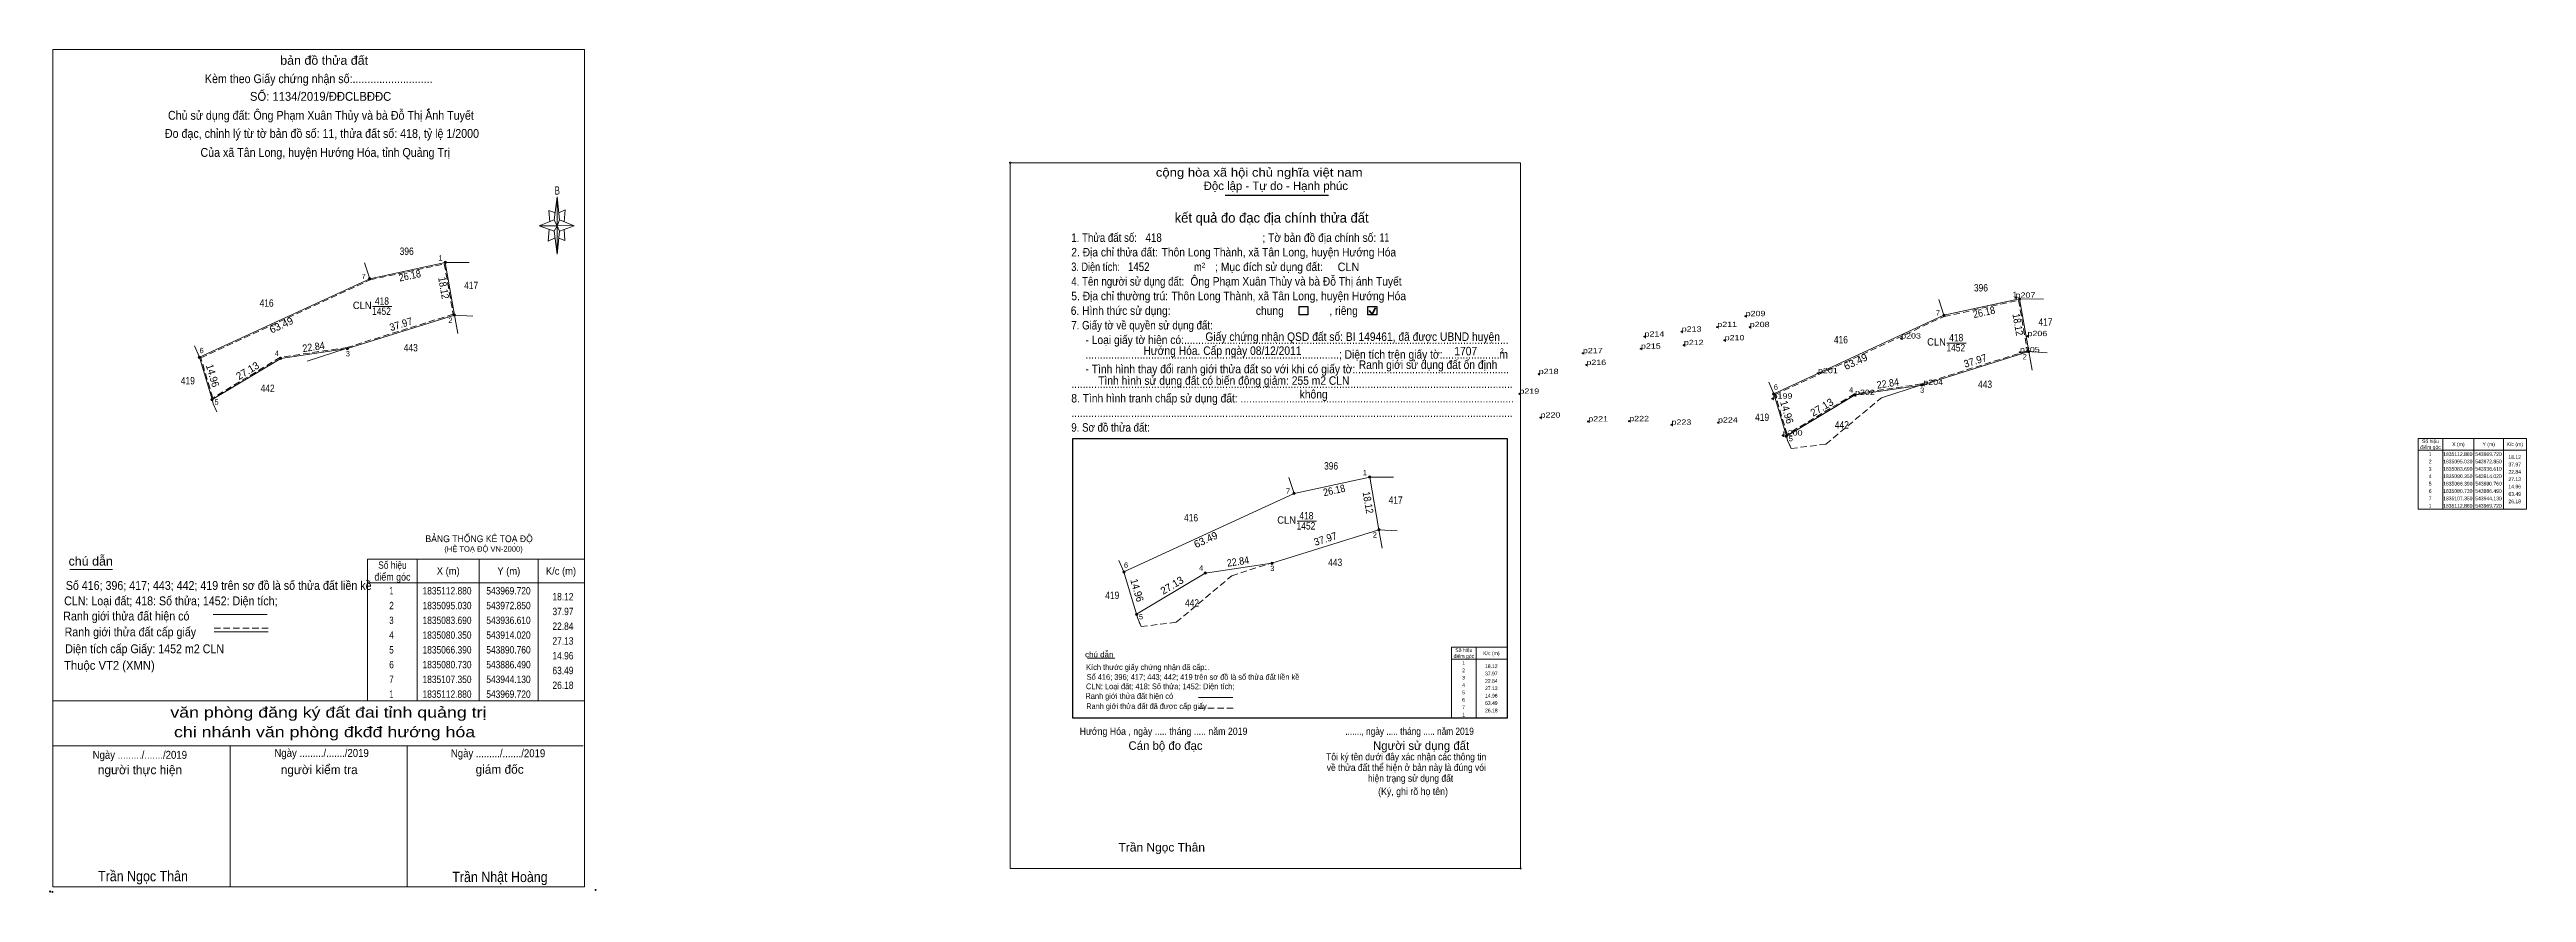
# Model space of a CAD drawing. Header units: metres. Extents: x 543288 to 552499, y 1822776 to 1839668.
# Drawn here: x 543303 to 544141, y 1834912 to 1835197 of the extents above; entities that cross this region are included whole.
import ezdxf
from ezdxf.enums import TextEntityAlignment as Align

# ---------------------------------------------------------------- set-up
doc = ezdxf.new("R2010")
doc.units = ezdxf.units.M
doc.header["$LTSCALE"] = 0.72
doc.header["$PDMODE"] = 32
doc.header["$PDSIZE"] = 0.36
doc.linetypes.add('MEDIUM_DASHED', pattern=[4.5, 3, -1.5])
for name, color, linetype, lineweight in [('1', 7, 'Continuous', 13), ('10', 7, 'Continuous', 13), ('17', 7, 'Continuous', 13), ('2', 7, 'Continuous', 25), ('5', 7, 'Continuous', 13), ('6', 7, 'Continuous', 13), ('63', 7, 'Continuous', 13)]:
    doc.layers.add(name, color=color, linetype=linetype, lineweight=lineweight)
doc.layers.add('12', color=7, linetype='Continuous')
doc.layers.add('7', color=7, linetype='Continuous')

msp = doc.modelspace()

# ---------------------------------------------------------------- hatches: boundary and pattern name
at = {"layer": '10'}
for points in [[(543436.97, 1835125.26, 1), (543436.17, 1835125.26, 1)], [(543411.38, 1835119.73, 1), (543410.58, 1835119.73, 1)], [(543440.1, 1835107.41, 1), (543439.3, 1835107.41, 1)], [(543353.74, 1835093.11, 1), (543352.94, 1835093.11, 1)], [(543381.27, 1835092.73, 1), (543380.47, 1835092.73, 1)], [(543403.86, 1835096.07, 1), (543403.06, 1835096.07, 1)], [(543358.01, 1835078.77, 1), (543357.21, 1835078.77, 1)], [(543724.45, 1835047.04, 1), (543723.65, 1835047.04, 1)], [(543750.04, 1835052.57, 1), (543749.24, 1835052.57, 1)], [(543753.17, 1835034.72, 1), (543752.37, 1835034.72, 1)], [(543716.93, 1835023.38, 1), (543716.13, 1835023.38, 1)], [(543666.81, 1835020.42, 1), (543666.01, 1835020.42, 1)], [(543694.34, 1835020.04, 1), (543693.54, 1835020.04, 1)], [(543671.08, 1835006.08, 1), (543670.28, 1835006.08, 1)]]:
    msp.add_hatch(color=256, dxfattribs=at).paths.add_polyline_path(points)
at = {"layer": '5'}
msp.add_hatch(color=256, dxfattribs=at).paths.add_polyline_path([(543430.58, 1835176.7), (543431.05, 1835176.99), (543431.12, 1835177.05), (543431.18, 1835177.14), (543431.15, 1835177.21), (543431.09, 1835177.24), (543430.99, 1835177.21), (543430.9, 1835177.14), (543430.45, 1835176.7)])
at = {"layer": '63'}
for points in [[(543944.53, 1835107.35, 1), (543943.73, 1835107.35, 1)], [(543970.12, 1835112.88, 1), (543969.32, 1835112.88, 1)], [(543973.25, 1835095.03, 1), (543972.45, 1835095.03, 1)], [(543886.89, 1835080.73, 1), (543886.09, 1835080.73, 1)], [(543914.42, 1835080.35, 1), (543913.62, 1835080.35, 1)], [(543937.01, 1835083.69, 1), (543936.21, 1835083.69, 1)], [(543891.16, 1835066.39, 1), (543890.36, 1835066.39, 1)]]:
    msp.add_hatch(color=256, dxfattribs=at).paths.add_polyline_path(points)

# ---------------------------------------------------------------- linework, layer by layer
at = {"layer": '1'}
msp.add_lwpolyline([(543969.72, 1835112.88), (543972.85, 1835095.03), (543936.61, 1835083.69), (543914.02, 1835080.35), (543890.76, 1835066.39), (543886.49, 1835080.73), (543944.13, 1835107.35)], close=True, dxfattribs=at)
at = {"layer": '10'}
for p, q in [((543409.21, 1835125.07), (543410.98, 1835119.73)), ((543436.57, 1835125.26), (543444.66, 1835125.18)), ((543411.97, 1835110.3), (543418.51, 1835110.3)), ((543439.7, 1835107.41), (543445.88, 1835107.01)), ((543439.7, 1835107.41), (543440.8, 1835101.12)), ((543942.36, 1835112.69), (543944.13, 1835107.35)), ((543969.72, 1835112.88), (543977.81, 1835112.8)), ((543351.66, 1835097.04), (543353.34, 1835093.11)), ((543353.34, 1835093.11), (543357.61, 1835078.77)), ((543357.61, 1835078.77), (543380.87, 1835092.73)), ((543380.87, 1835092.73), (543403.46, 1835096.07)), ((543389.84, 1835091.81), (543403.06, 1835096.07)), ((543972.85, 1835095.03), (543979.03, 1835094.63)), ((543972.85, 1835095.03), (543973.95, 1835088.74)), ((543884.81, 1835084.66), (543886.49, 1835080.73)), ((543886.49, 1835080.73), (543890.76, 1835066.39)), ((543890.76, 1835066.39), (543914.02, 1835080.35)), ((543722.28, 1835052.38), (543724.05, 1835047.04)), ((543749.64, 1835052.57), (543757.73, 1835052.49)), ((543725.04, 1835037.61), (543731.58, 1835037.61)), ((543752.77, 1835034.72), (543758.95, 1835034.32)), ((543752.77, 1835034.72), (543753.87, 1835028.43)), ((543664.73, 1835024.35), (543666.41, 1835020.42)), ((543693.94, 1835020.04), (543716.53, 1835023.38)), ((543666.41, 1835020.42), (543670.68, 1835006.08)), ((543670.68, 1835006.08), (543693.94, 1835020.04))]:
    msp.add_line(p, q, dxfattribs=at)
at = {"layer": '10', "linetype": 'MEDIUM_DASHED'}
msp.add_line((543702.91, 1835019.12), (543716.13, 1835023.38), dxfattribs=at)
at = {"layer": '10'}
for points in [[(543353.34, 1835093.11), (543410.98, 1835119.73), (543436.57, 1835125.26), (543439.7, 1835107.41), (543403.46, 1835096.07)], [(543886.49, 1835080.73), (543944.13, 1835107.35), (543969.72, 1835112.88), (543972.85, 1835095.03), (543936.61, 1835083.69)], [(543357.61, 1835078.77), (543358.03, 1835077.34), (543359.2, 1835074.63)], [(543890.76, 1835066.39), (543891.18, 1835064.96), (543892.35, 1835062.25)], [(543666.41, 1835020.42), (543724.05, 1835047.04), (543749.64, 1835052.57), (543752.77, 1835034.72), (543716.53, 1835023.38)], [(543670.68, 1835006.08), (543671.1, 1835004.65), (543672.27, 1835001.94)]]:
    msp.add_lwpolyline(points, dxfattribs=at)
for points in [[(543436.57, 1835125.26), (543439.7, 1835107.41), (543403.46, 1835096.07), (543380.87, 1835092.73), (543357.61, 1835078.77), (543353.34, 1835093.11), (543410.98, 1835119.73)], [(543749.64, 1835052.57), (543752.77, 1835034.72), (543716.53, 1835023.38), (543693.94, 1835020.04), (543670.68, 1835006.08), (543666.41, 1835020.42), (543724.05, 1835047.04)]]:
    msp.add_lwpolyline(points, close=True, dxfattribs=at)
at = {"layer": '10', "linetype": 'MEDIUM_DASHED'}
msp.add_lwpolyline([(543436.25, 1835124.78), (543439.25, 1835107.69), (543403.37, 1835096.46), (543380.73, 1835093.11), (543357.85, 1835079.38), (543353.82, 1835092.89), (543411.11, 1835119.35)], close=True, dxfattribs=at)
msp.add_lwpolyline([(543670.68, 1835006.08), (543671.1, 1835004.65), (543672.27, 1835001.94), (543684.09, 1835003.37), (543702.91, 1835019.12)], dxfattribs=at)
at = {"layer": '10'}
for centre in [(543436.57, 1835125.26), (543410.98, 1835119.73), (543439.7, 1835107.41), (543353.34, 1835093.11), (543380.87, 1835092.73), (543403.46, 1835096.07), (543357.61, 1835078.77), (543724.05, 1835047.04), (543749.64, 1835052.57), (543752.77, 1835034.72), (543716.53, 1835023.38), (543666.41, 1835020.42), (543693.94, 1835020.04), (543670.68, 1835006.08)]:
    msp.add_circle(centre, 0.4, dxfattribs=at)
at = {"layer": '17'}
for p, q in [((543309.41, 1835021.23), (543323.89, 1835021.23)), ((543654.1, 1834991.22), (543663.37, 1834991.22))]:
    msp.add_line(p, q, dxfattribs=at)
at = {"layer": '2'}
for p, q in [((543700.72, 1835148.06), (543735.66, 1835148.06)), ((543649.12, 1835065.64), (543796.24, 1835065.64)), ((543796.24, 1835065.64), (543796.24, 1834970.94))]:
    msp.add_line(p, q, dxfattribs=at)
at = {"layer": '2', "lineweight": 35}
for p, q in [((543749.46, 1835109), (543750.44, 1835107.72)), ((543750.44, 1835107.72), (543751.64, 1835109.86))]:
    msp.add_line(p, q, dxfattribs=at)
at = {"layer": '2', "lineweight": 13}
msp.add_lwpolyline([(543627.93, 1835159.02), (543800.74, 1835159.02), (543800.74, 1834920.01), (543627.93, 1834920.01)], close=True, dxfattribs=at)
at = {"layer": '2'}
for points in [[(543725.72, 1835110.27), (543728.69, 1835110.27), (543728.69, 1835107.51), (543725.72, 1835107.51)], [(543749.07, 1835110.27), (543752.04, 1835110.27), (543752.04, 1835107.51), (543749.07, 1835107.51)]]:
    msp.add_lwpolyline(points, close=True, dxfattribs=at)
msp.add_lwpolyline([(543796.24, 1834970.94), (543649.12, 1834970.94), (543649.12, 1835065.64)], dxfattribs=at)
for p in [(543627.93, 1835159.02), (543800.74, 1834920.01)]:
    msp.add_point(p, dxfattribs=at)
at = {"layer": '5'}
for p, q in [((543473.42, 1835139.62), (543474.42, 1835147.42)), ((543475.22, 1835139.62), (543480.22, 1835137.62)), ((543473.42, 1835135.82), (543468.42, 1835137.62)), ((543475.22, 1835135.82), (543474.42, 1835128.02)), ((543477.02, 1835132.62), (543475.02, 1835133.42)), ((543476.82, 1835136.42), (543477.02, 1835132.62)), ((543303.68, 1834976.74), (543483.68, 1834976.74)), ((543303.68, 1834961.54), (543483.28, 1834961.54)), ((543303.68, 1834961.54), (543483.28, 1834961.54)), ((543303.68, 1834961.54), (543483.28, 1834961.54)), ((543363.68, 1834913.74), (543363.68, 1834961.54)), ((543423.68, 1834913.74), (543423.68, 1834961.54))]:
    msp.add_line(p, q, dxfattribs=at)
for points in [[(543303.68, 1835197.34), (543483.68, 1835197.34), (543483.68, 1834913.74), (543303.68, 1834913.74)], [(543430.58, 1835176.7), (543431.05, 1835176.99), (543431.12, 1835177.05), (543431.18, 1835177.14), (543431.15, 1835177.21), (543431.09, 1835177.24), (543430.99, 1835177.21), (543430.9, 1835177.14), (543430.45, 1835176.7)], [(543474.42, 1835147.42), (543475.22, 1835139.62), (543474.42, 1835137.62)], [(543474.42, 1835137.62), (543468.42, 1835137.62), (543473.42, 1835139.62), (543475.22, 1835135.82), (543480.22, 1835137.62), (543474.42, 1835137.82)], [(543474.42, 1835137.62), (543474.42, 1835128.02), (543473.42, 1835135.82)]]:
    msp.add_lwpolyline(points, close=True, dxfattribs=at)
for points in [[(543474.42, 1835137.62), (543473.42, 1835139.62), (543468.42, 1835137.62)], [(543473.82, 1835142.02), (543471.62, 1835142.82), (543472.02, 1835139.02)], [(543475.02, 1835142.02), (543477.22, 1835143.02), (543476.82, 1835139.02)], [(543471.82, 1835136.42), (543471.42, 1835132.42), (543473.62, 1835133.42)], [(543474.42, 1835137.62), (543475.22, 1835135.82), (543480.22, 1835137.62)], [(543483.68, 1834913.74), (543303.68, 1834913.74), (543303.68, 1834961.54)]]:
    msp.add_lwpolyline(points, dxfattribs=at)
for p in [(543302.74, 1834912.2), (543303.54, 1834912.06)]:
    msp.add_point(p, dxfattribs=at)
at = {"layer": '6'}
for p, q in [((543357.99, 1835005.97), (543376.27, 1835005.97)), ((543358.27, 1835000.11), (543376.55, 1835000.11)), ((543691.62, 1834977.91), (543703.31, 1834977.91))]:
    msp.add_line(p, q, dxfattribs=at)
at = {"layer": '6', "linetype": 'MEDIUM_DASHED'}
for p, q in [((543358.27, 1835001.35), (543376.67, 1835001.35)), ((543691.6, 1834974.3), (543703.38, 1834974.3))]:
    msp.add_line(p, q, dxfattribs=at)
at = {"layer": '6'}
msp.add_point((543487.48, 1834912.74), dxfattribs=at)
at = {"layer": '63'}
for p, q in [((543945.12, 1835097.92), (543951.66, 1835097.92)), ((543914.02, 1835080.35), (543936.61, 1835083.69)), ((543922.99, 1835079.43), (543936.21, 1835083.69)), ((544113.1, 1835065.67), (544113.1, 1835041.67)), ((544123.6, 1835065.67), (544123.6, 1835041.67)), ((544133.6, 1835065.67), (544133.6, 1835041.67)), ((544104.7, 1835061.67), (544141.4, 1835061.67)), ((543427.08, 1835024.74), (543427.08, 1834976.74)), ((543448.08, 1835024.74), (543448.08, 1834976.74)), ((543468.08, 1835024.74), (543468.08, 1834976.74)), ((543410.28, 1835016.74), (543483.68, 1835016.74)), ((543777.34, 1834990.94), (543796.24, 1834990.94)), ((543785.74, 1834994.94), (543785.74, 1834970.94)), ((543796.24, 1834994.94), (543796.24, 1834970.94))]:
    msp.add_line(p, q, dxfattribs=at)
at = {"layer": '63', "linetype": 'MEDIUM_DASHED'}
msp.add_lwpolyline([(543969.4, 1835112.4), (543972.4, 1835095.31), (543936.52, 1835084.08), (543913.88, 1835080.73), (543891, 1835067), (543886.97, 1835080.51), (543944.26, 1835106.97)], close=True, dxfattribs=at)
msp.add_lwpolyline([(543890.76, 1835066.39), (543891.18, 1835064.96), (543892.35, 1835062.25), (543904.17, 1835063.68), (543922.99, 1835079.43)], dxfattribs=at)
at = {"layer": '63'}
for points in [[(544104.7, 1835065.67), (544141.4, 1835065.67), (544141.4, 1835041.67), (544104.7, 1835041.67)], [(543410.28, 1835024.74), (543483.68, 1835024.74), (543483.68, 1834976.74), (543410.28, 1834976.74)]]:
    msp.add_lwpolyline(points, close=True, dxfattribs=at)
msp.add_lwpolyline([(543796.24, 1834970.94), (543777.34, 1834970.94), (543777.34, 1834994.94), (543796.24, 1834994.94)], dxfattribs=at)
for centre in [(543944.13, 1835107.35), (543969.72, 1835112.88), (543972.85, 1835095.03), (543886.49, 1835080.73), (543914.02, 1835080.35), (543936.61, 1835083.69), (543890.76, 1835066.39)]:
    msp.add_circle(centre, 0.4, dxfattribs=at)
at = {"layer": '7'}
for p in [(543876.98, 1835107.05), (543968.38, 1835113.28), (543842.73, 1835100.13), (543855.32, 1835101.79), (543856.05, 1835097.23), (543867.37, 1835103.36), (543869.86, 1835098.86), (543878.37, 1835103.33), (543929.63, 1835099.47), (543972.42, 1835100.28), (543821.85, 1835094.5), (543823.04, 1835090.51), (543841.53, 1835096.02), (543969.86, 1835094.83), (543800.34, 1835080.75), (543806.89, 1835087.43), (543901.48, 1835087.72), (543914.03, 1835080.35), (543937.14, 1835083.77), (543807.52, 1835072.69), (543823.68, 1835071.37), (543837.55, 1835071.48), (543886.11, 1835079.12), (543851.86, 1835070.26), (543867.62, 1835071.02), (543889.55, 1835066.63)]:
    msp.add_point(p, dxfattribs=at)

# ---------------------------------------------------------------- texts
at = {"layer": '1'}
for s, width, p in [('CLN', 0.95, (543941.605, 1835097.08)), ('1452', 0.85, (543948.14, 1835095.09)), ('418', 0.85, (543948.29, 1835098.53))]:
    msp.add_text(s, height=2.5, dxfattribs=dict(at, width=width)).set_placement(p, align=Align.CENTER)
for s, height, width, p in [('BẢNG THỐNG KÊ TOẠ ĐỘ ', 2.3, 0.95, (543429.86, 1835030.51)), ('(HỆ TOẠ ĐỘ VN-2000)', 1.86, 0.9, (543436.26, 1835027.27))]:
    msp.add_text(s, height=height, dxfattribs=dict(at, width=width)).set_placement(p)
at = {"layer": '10'}
for s, width, p in [('396', 0.85, (543423.51, 1835127.79)), ('417', 0.85, (543445.35, 1835116.19)), ('416', 0.85, (543376.08, 1835110.23)), ('CLN', 0.95, (543408.455, 1835109.46)), ('1452', 0.85, (543414.99, 1835107.47)), ('418', 0.85, (543415.14, 1835110.91)), ('443', 0.85, (543424.9, 1835095.12)), ('419', 0.85, (543349.395, 1835083.96)), ('442', 0.85, (543376.41, 1835081.37)), ('396', 0.85, (543736.58, 1835055.1)), ('416', 0.85, (543689.15, 1835037.54)), ('CLN', 0.95, (543721.525, 1835036.77)), ('418', 0.85, (543728.21, 1835038.22)), ('417', 0.85, (543758.42, 1835043.5)), ('1452', 0.85, (543728.06, 1835034.78)), ('443', 0.85, (543737.97, 1835022.43)), ('419', 0.85, (543662.465, 1835011.27)), ('442', 0.85, (543689.48, 1835008.68))]:
    msp.add_text(s, height=2.5, dxfattribs=dict(at, width=width)).set_placement(p, align=Align.CENTER)
for s, rotation, width, p in [('26.18', 12.194, 0.9, (543424.811, 1835119.545)), ('18.12', 279.946, 0.9, (543434.814, 1835116.386)), ('37.97', 17.376, 0.95, (543421.952, 1835103.127)), ('22.84', 8.41, 0.9, (543392.152, 1835095.418)), ('14.96', 286.582, 0.95, (543356.601, 1835086.567)), ('26.18', 12.194, 0.9, (543737.881, 1835046.855)), ('18.12', 279.946, 0.9, (543747.883, 1835043.696)), ('37.97', 17.376, 0.95, (543735.022, 1835030.437)), ('22.84', 8.41, 0.9, (543705.222, 1835022.728)), ('14.96', 286.582, 0.95, (543669.671, 1835013.877))]:
    msp.add_text(s, height=2.5, rotation=rotation, dxfattribs=dict(at, width=width)).set_placement(p, align=Align.CENTER)
for s, width, p in [(' 1', 0.9, (543435.66, 1835125.88)), (' 7', 0.9, (543409.6, 1835119.58)), (' 2', 0.9, (543439.02, 1835104.77)), (' 6', 0.9, (543354.75, 1835094.52)), (' 4', 0.95, (543380.22, 1835093.57)), (' 3', 0.95, (543404.29, 1835093.44)), (' 5', 0.9, (543359.82, 1835077.05)), (' 1', 0.9, (543748.73, 1835053.19)), (' 7', 0.9, (543722.67, 1835046.89)), (' 2', 0.9, (543752.09, 1835032.08)), (' 6', 0.9, (543667.82, 1835021.83)), (' 4', 0.95, (543693.29, 1835020.88)), (' 3', 0.95, (543717.36, 1835020.75)), (' 5', 0.9, (543672.89, 1835004.36))]:
    msp.add_text(s, height=1.8, dxfattribs=dict(at, width=width)).set_placement(p, align=Align.RIGHT)
for s, rotation, p in [('63.49', 24.789, (543381.581, 1835102.885)), ('27.13', 30.971, (543370.257, 1835087.499)), ('63.49', 24.789, (543694.651, 1835030.195)), ('27.13', 30.971, (543683.327, 1835014.809))]:
    msp.add_text(s, height=2.5, rotation=rotation, dxfattribs=at).set_placement(p, align=Align.CENTER)
at = {"layer": '12', "width": 1.25}
for s, p in [('p207', (543968.38, 1835113.28)), ('p211', (543867.37, 1835103.36)), ('p209', (543876.98, 1835107.04)), ('p208', (543878.37, 1835103.34)), ('p215', (543841.52, 1835096.02)), ('p214', (543842.73, 1835100.13)), ('p213', (543855.32, 1835101.79)), ('p212', (543856.05, 1835097.23)), ('p210', (543869.86, 1835098.86)), ('p203', (543929.63, 1835099.47)), ('p206', (543972.42, 1835100.28)), ('p218', (543806.9, 1835087.43)), ('p217', (543821.86, 1835094.5)), ('p216', (543823.04, 1835090.51)), ('p201', (543901.48, 1835087.72)), ('p205', (543969.86, 1835094.83)), ('p219', (543800.34, 1835080.75)), ('p199', (543886.11, 1835079.12)), ('p202', (543914.02, 1835080.35)), ('p204', (543937.14, 1835083.77)), ('p220', (543807.52, 1835072.7)), ('p221', (543823.68, 1835071.38)), ('p222', (543837.55, 1835071.48)), ('p223', (543851.86, 1835070.26)), ('p224', (543867.62, 1835071.02)), ('p200', (543889.55, 1835066.63))]:
    msp.add_text(s, height=1.8, dxfattribs=at).set_placement(p)
at = {"layer": '2'}
for s, height, width, p in [('cộng hòa xã hội chủ nghĩa việt nam', 2.884, 1.15, (543677.21, 1835154.3)), ('2. Địa chỉ thửa đất:', 2.884, 0.9, (543648.59, 1835127.27)), ('1. Thửa đất số:', 2.884, 0.85, (543648.59, 1835132.21)), ('418', 2.89, 0.85, (543673.75, 1835132.21)), ('Thôn Long Thành, xã Tân Long, huyện Hướng Hóa', 2.89, 0.9, (543679.17, 1835127.27)), ('; Tờ bản đồ địa chính số:', 2.884, 0.9, (543713.31, 1835132.21)), ('11', 2.89, 0.75, (543753.02, 1835132.25)), ('3. Diện tích:', 2.884, 0.8, (543648.59, 1835122.32)), ('1452', 2.89, 0.85, (543667.79, 1835122.34)), ('m', 2.884, 0.8, (543690.18, 1835122.32)), ('2', 1.648, 0.8, (543692.77, 1835123.48)), ('; Mục đích sử dụng đất:', 2.884, 0.9, (543697.32, 1835122.32)), (' CLN', 2.888, 0.95, (543737.77, 1835122.3)), ('4. Tên người sử dụng đất:', 2.884, 0.85, (543648.59, 1835117.38)), ('5. Địa chỉ thường trú:', 2.884, 0.9, (543648.59, 1835112.43)), ('Thôn Long Thành, xã Tân Long, huyện Hướng Hóa', 2.89, 0.9, (543682.52, 1835112.45)), ('Ông Phạm Xuân Thủy và bà Đỗ Thị ánh Tuyết', 2.89, 0.9, (543688.93, 1835117.4)), ('6. Hình thức sử dụng:', 2.884, 0.9, (543648.42, 1835107.48)), ('7. Giấy tờ về quyền sử dụng đất:', 2.884, 0.85, (543648.59, 1835102.54)), ('chung                , riêng', 2.884, 0.9, (543711.1, 1835107.48)), ('     - Loại giấy tờ hiện có:..................................................................................................................', 2.884, 0.9, (543648.59, 1835097.6)), ('Hướng Hóa. Cấp ngày 08/12/2011', 2.89, 0.9, (543673.01, 1835093.92)), ('Giấy chứng nhận QSD đất số: BI 149461, đã được UBND huyện', 2.89, 0.9, (543694.01, 1835098.66)), ('     - Tình hình thay đổi ranh giới thửa đất so với khi có giấy tờ:......................................................', 2.884, 0.9, (543648.59, 1835087.71)), ('     .........................................................................................; Diện tích trên giấy tờ:....................m', 2.884, 0.9, (543648.59, 1835092.64)), ('Ranh giới sử dụng đất ổn định', 2.888, 0.9, (543745.94, 1835089.18)), ('1707', 2.89, 0.9, (543778.31, 1835093.76)), ('2', 1.648, 0.8, (543793.82, 1835094.47)), ('8. Tình hình tranh chấp sử dụng đất: ................................................................................................', 2.884, 0.9, (543648.59, 1835077.81)), ('...........................................................................................................................................................', 2.884, 0.9, (543648.59, 1835082.76)), ('Tình hình sử dụng đất có biến động giảm: 255 m2 CLN', 2.89, 0.9, (543657.7, 1835083.8)), ('không', 2.885, 0.9, (543725.94, 1835079.17)), ('...........................................................................................................................................................', 2.884, 0.9, (543648.59, 1835072.87)), ('9. Sơ đồ thửa đất:', 2.884, 0.85, (543648.59, 1835067.92)), ('Hướng Hóa , ngày ..... tháng ..... năm 2019', 2.47, 0.9, (543651.42, 1834965.23)), ('......., ngày ..... tháng ..... năm 2019', 2.47, 0.85, (543741.39, 1834965.23)), ('(Ký, ghi rõ họ tên)', 2.473, 0.9, (543752.5, 1834944.87)), ('Trần Ngọc Thân', 2.886, 1.05, (543664.58, 1834925.75))]:
    msp.add_text(s, height=height, dxfattribs=dict(at, width=width)).set_placement(p)
for s, height, p in [('Độc lập - Tự do - Hạnh phúc', 2.884, (543693.42, 1835149.75)), ('Cán bộ đo đạc', 2.885, (543667.96, 1834960.18)), ('Người sử dụng đất', 2.884, (543750.78, 1834960.18))]:
    msp.add_text(s, height=height, dxfattribs=at).set_placement(p)
for s, height, p in [('kết quả đo đạc địa chính thửa đất', 3.297, (543716.435, 1835138.72)), ('.', 0.824, (543800.732, 1834919.56))]:
    msp.add_text(s, height=height, dxfattribs=at).set_placement(p, align=Align.CENTER)
for s, height, width, p in [('.....', 1.6, 0.95, (543693.855, 1834987.17)), ('Tôi ký tên dưới đây xác nhận các thông tin', 2.383, 0.9, (543762, 1834956.65)), ('về thửa đất thể hiện ở bản này là đúng vói', 2.383, 0.9, (543762.05, 1834953.01)), ('hiện trạng sử dụng đất', 2.383, 0.9, (543763.49, 1834949.36))]:
    msp.add_text(s, height=height, dxfattribs=dict(at, width=width)).set_placement(p, align=Align.CENTER)
at = {"layer": '5'}
for s, height, width, p in [('Kèm theo Giấy chứng nhận số:...........................', 3, 0.9, (543393.72, 1835185.96)), ('bản đồ thửa đất', 3, 1.05, (543395.56, 1835192.18)), ('SỐ: 1134/2019/ĐĐCLBĐĐC', 3, 0.95, (543394.36, 1835179.98)), ('Chủ sử dụng đất: Ông Phạm Xuân Thủy và bà Đỗ Thị Anh Tuyết', 3, 0.9, (543394.455, 1835173.56)), ('Đo đạc, chỉnh lý từ tờ bản đồ số: 11, thửa đất số: 418, tỷ lệ 1/2000 ', 3, 0.9, (543395.325, 1835167.42)), ('Của xã Tân Long, huyện Hướng Hóa, tỉnh Quảng Trị', 3, 0.9, (543395.91, 1835161)), ('B', 2.755, 0.75, (543474.495, 1835148.22)), ('văn phòng đăng ký đất đai tỉnh quảng trị', 3.6, 1.25, (543396.995, 1834971.09)), ('chi nhánh văn phòng đkđđ hướng hóa', 3.6, 1.25, (543395.71, 1834964.45)), ('Ngày ........./......./2019', 2.7, 0.9, (543333.135, 1834957.14)), ('Ngày ........./......./2019', 2.7, 0.9, (543394.695, 1834957.78)), ('Ngày ........./......./2019', 2.7, 0.9, (543454.455, 1834957.68)), ('Trần Ngọc Thân', 3.5, 0.9, (543334.215, 1834915.66)), ('Trần Nhật Hoàng', 3.5, 0.9, (543455.095, 1834915.4))]:
    msp.add_text(s, height=height, dxfattribs=dict(at, width=width)).set_placement(p, align=Align.CENTER)
for s, p in [('người thực hiện', (543333.185, 1834951.92)), ('người kiểm tra', (543393.895, 1834951.96)), ('giám đốc', (543454.99, 1834952.08))]:
    msp.add_text(s, height=3, dxfattribs=at).set_placement(p, align=Align.CENTER)
at = {"layer": '6'}
for s, height, width, p in [('chú dẫn', 3, 1.05, (543309.01, 1835022.59)), ('Số 416; 396; 417; 443; 442; 419 trên sơ đồ là số thửa đất liền kề', 3, 0.9, (543308.07, 1835014.36)), ('Ranh giới thửa đất hiện có ', 3, 0.9, (543307.21, 1835003.99)), ('CLN: Loại đất; 418: Số thửa; 1452: Diện tích;', 3, 0.9, (543307.51, 1835009.13)), ('Ranh giới thửa đất cấp giấy', 3, 0.9, (543307.67, 1834998.61)), ('Diện tích cấp Giấy: 1452 m2 CLN', 3, 0.9, (543307.88, 1834992.9)), ('Thuộc VT2 (XMN)', 3, 0.95, (543307.49, 1834987.28)), ('chú dẫn', 1.92, 1.05, (543653.26, 1834991.51)), ('Kích thước giấy chứng nhận đã cấp:', 1.92, 0.9, (543653.62, 1834987.22)), ('Ranh giới thửa đất hiện có ', 1.92, 0.9, (543653.37, 1834977.44)), ('CLN: Loại đất; 418: Số thửa; 1452: Diện tích;', 1.92, 0.9, (543653.56, 1834980.72)), ('Số 416; 396; 417; 443; 442; 419 trên sơ đồ là số thửa đất liền kề', 1.92, 0.9, (543653.79, 1834983.89)), ('Ranh giới thửa đất đã được cấp giấy', 1.92, 0.85, (543653.66, 1834974))]:
    msp.add_text(s, height=height, dxfattribs=dict(at, width=width)).set_placement(p)
at = {"layer": '63'}
for s, height, width, p in [('396', 2.5, 0.85, (543956.66, 1835115.41)), ('417', 2.5, 0.85, (543978.5, 1835103.81)), ('416', 2.5, 0.85, (543909.23, 1835097.85)), ('443', 2.5, 0.85, (543958.05, 1835082.74)), ('419', 2.5, 0.85, (543882.545, 1835071.58)), ('442', 2.5, 0.85, (543909.56, 1835068.99)), ('điểm góc', 1.25, 0.9, (544108.9, 1835062.05)), ('Số hiệu', 1.25, 0.85, (544108.9, 1835064.05)), ('X (m)', 1.25, 0.95, (544118.35, 1835063.05)), ('Y (m)', 1.25, 0.95, (544128.605, 1835063.05)), ('K/c (m)', 1.25, 0.95, (544137.445, 1835063.05)), (' 3', 1.25, 0.8, (544108.545, 1835054.7)), (' 2', 1.25, 0.85, (544108.555, 1835057.2)), (' 1', 1.25, 0.75, (544108.55, 1835059.7)), ('1835112.880', 1.25, 0.85, (544118.15, 1835059.7)), ('1835095.030', 1.25, 0.85, (544118.15, 1835057.2)), ('1835083.690', 1.25, 0.85, (544118.15, 1835054.7)), ('543969.720', 1.25, 0.85, (544128.55, 1835059.7)), ('543972.850', 1.25, 0.85, (544128.55, 1835057.2)), ('543936.610', 1.25, 0.85, (544128.55, 1835054.7)), (' 4', 1.25, 0.85, (544108.55, 1835052.2)), (' 5', 1.25, 0.8, (544108.555, 1835049.7)), (' 6', 1.25, 0.85, (544108.555, 1835047.2)), ('1835080.350', 1.25, 0.85, (544118.15, 1835052.2)), ('1835066.390', 1.25, 0.85, (544118.15, 1835049.7)), ('1835080.730', 1.25, 0.85, (544118.15, 1835047.2)), ('543914.020', 1.25, 0.85, (544128.55, 1835052.2)), ('543890.760', 1.25, 0.85, (544128.55, 1835049.7)), ('543886.490', 1.25, 0.85, (544128.55, 1835047.2)), (' 7', 1.25, 0.8, (544108.555, 1835044.7)), (' 1', 1.25, 0.75, (544108.55, 1835042.2)), ('1835107.350', 1.25, 0.85, (544118.15, 1835044.7)), ('1835112.880', 1.25, 0.85, (544118.15, 1835042.2)), ('543944.130', 1.25, 0.85, (544128.55, 1835044.7)), ('543969.720', 1.25, 0.85, (544128.55, 1835042.2)), ('Số hiệu', 2.5, 0.85, (543418.69, 1835021.5)), ('X (m)', 2.5, 0.95, (543437.58, 1835019.5)), ('Y (m)', 2.5, 0.95, (543458.095, 1835019.5)), ('K/c (m)', 2.5, 0.95, (543475.77, 1835019.5)), ('điểm góc', 2.5, 0.9, (543418.69, 1835017.5)), (' 1', 2.5, 0.75, (543417.975, 1835012.8)), ('1835112.880', 2.5, 0.85, (543437.18, 1835012.8)), ('543969.720', 2.5, 0.85, (543457.985, 1835012.8)), (' 3', 2.5, 0.8, (543417.97, 1835002.8)), (' 2', 2.5, 0.85, (543417.99, 1835007.8)), ('1835095.030', 2.5, 0.85, (543437.18, 1835007.8)), ('1835083.690', 2.5, 0.85, (543437.18, 1835002.8)), ('543972.850', 2.5, 0.85, (543457.985, 1835007.8)), ('543936.610', 2.5, 0.85, (543457.985, 1835002.8)), (' 4', 2.5, 0.85, (543417.975, 1834997.8)), ('1835080.350', 2.5, 0.85, (543437.18, 1834997.8)), ('543914.020', 2.5, 0.85, (543457.985, 1834997.8)), (' 5', 2.5, 0.8, (543417.99, 1834992.8)), (' 6', 2.5, 0.85, (543417.99, 1834987.8)), ('1835066.390', 2.5, 0.85, (543437.18, 1834992.8)), ('1835080.730', 2.5, 0.85, (543437.18, 1834987.8)), ('543890.760', 2.5, 0.85, (543457.985, 1834992.8)), ('543886.490', 2.5, 0.85, (543457.985, 1834987.8)), ('điểm góc', 1.25, 0.9, (543781.54, 1834991.32)), ('Số hiệu', 1.25, 0.85, (543781.54, 1834993.32)), (' 2', 1.25, 0.85, (543781.195, 1834986.47)), (' 1', 1.25, 0.75, (543781.19, 1834988.97)), ('K/c (m)', 1.25, 0.95, (543790.855, 1834992.25)), (' 7', 2.5, 0.8, (543417.99, 1834982.8)), (' 1', 2.5, 0.75, (543417.975, 1834977.8)), ('1835107.350', 2.5, 0.85, (543437.18, 1834982.8)), ('1835112.880', 2.5, 0.85, (543437.18, 1834977.8)), ('543944.130', 2.5, 0.85, (543457.985, 1834982.8)), ('543969.720', 2.5, 0.85, (543457.985, 1834977.8)), (' 4', 1.25, 0.85, (543781.19, 1834981.47)), (' 3', 1.25, 0.8, (543781.185, 1834983.97)), (' 5', 1.25, 0.8, (543781.195, 1834978.97)), (' 6', 1.25, 0.85, (543781.195, 1834976.47)), (' 7', 1.25, 0.8, (543781.195, 1834973.97)), (' 1', 1.25, 0.75, (543781.19, 1834971.47))]:
    msp.add_text(s, height=height, dxfattribs=dict(at, width=width)).set_placement(p, align=Align.CENTER)
for s, height, width, p in [(' 1', 1.8, 0.9, (543968.81, 1835113.5)), (' 7', 1.8, 0.9, (543942.75, 1835107.2)), (' 2', 1.8, 0.9, (543972.17, 1835092.39)), (' 6', 1.8, 0.9, (543887.9, 1835082.14)), (' 4', 1.8, 0.95, (543913.37, 1835081.19)), (' 3', 1.8, 0.95, (543937.44, 1835081.06)), (' 5', 1.8, 0.9, (543892.97, 1835064.67)), ('37.97', 1.25, 0.85, (544139.55, 1835056.2)), ('22.84', 1.25, 0.85, (544139.55, 1835053.7)), ('18.12', 1.25, 0.85, (544139.55, 1835058.7)), ('27.13', 1.25, 0.85, (544139.55, 1835051.2)), ('63.49', 1.25, 0.85, (544139.55, 1835046.2)), ('14.96', 1.25, 0.85, (544139.55, 1835048.7)), ('26.18', 1.25, 0.85, (544139.55, 1835043.7)), ('18.12', 2.5, 0.85, (543479.99, 1835010.8)), ('37.97', 2.5, 0.85, (543479.99, 1835005.8)), ('22.84', 2.5, 0.85, (543479.98, 1835000.8)), ('27.13', 2.5, 0.85, (543479.99, 1834995.8)), ('63.49', 2.5, 0.85, (543479.98, 1834985.8)), ('14.96', 2.5, 0.85, (543479.99, 1834990.8)), ('18.12', 1.25, 0.85, (543792.96, 1834987.9)), ('26.18', 2.5, 0.85, (543479.99, 1834980.8)), ('37.97', 1.25, 0.85, (543792.96, 1834985.4)), ('22.84', 1.25, 0.85, (543792.96, 1834982.9)), ('27.13', 1.25, 0.85, (543792.96, 1834980.4)), ('26.18', 1.25, 0.85, (543792.96, 1834972.9)), ('63.49', 1.25, 0.85, (543792.96, 1834975.4)), ('14.96', 1.25, 0.85, (543792.96, 1834977.9))]:
    msp.add_text(s, height=height, dxfattribs=dict(at, width=width)).set_placement(p, align=Align.RIGHT)
for s, rotation, width, p in [('26.18', 12.194, 0.9, (543957.961, 1835107.165)), ('18.12', 279.946, 0.9, (543967.963, 1835104.006)), ('37.97', 17.376, 0.95, (543955.102, 1835090.746)), ('22.84', 8.41, 0.9, (543925.302, 1835083.038)), ('14.96', 286.582, 0.95, (543889.751, 1835074.187))]:
    msp.add_text(s, height=2.5, rotation=rotation, dxfattribs=dict(at, width=width)).set_placement(p, align=Align.CENTER)
for s, rotation, p in [('63.49', 24.789, (543914.731, 1835090.505)), ('27.13', 30.971, (543903.407, 1835075.119))]:
    msp.add_text(s, height=2.5, rotation=rotation, dxfattribs=at).set_placement(p, align=Align.CENTER)

doc.saveas('drawing.dxf')
